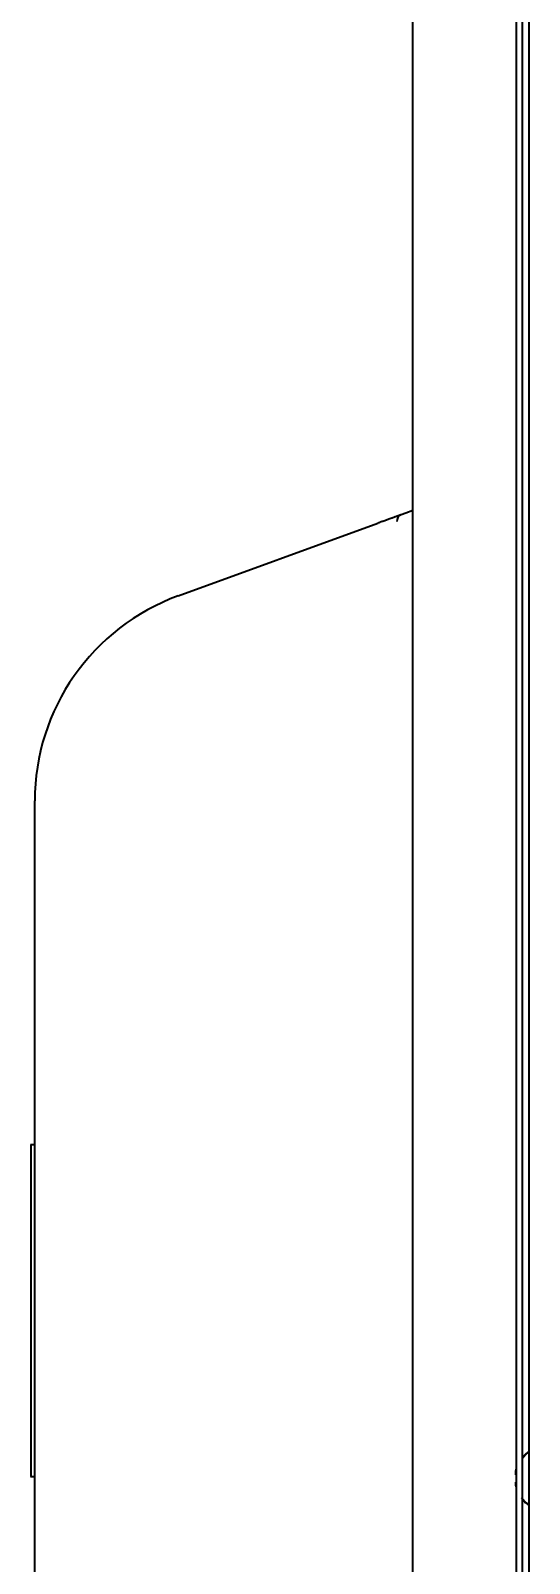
# Model space of a CAD drawing. Extents: x 6327 to 10269, y -393 to 3204.
# Drawn here: x 9425.5 to 9494.1, y 1481.5 to 1692.2 of the extents above; entities that cross this region are included whole.
import ezdxf

# ---------------------------------------------------------------- set-up
doc = ezdxf.new("R2010")
doc.units = 0
doc.header["$LTSCALE"] = 5
doc.layers.add('1', color=7, linetype='CONTINUOUS', true_color=0xffffff)

msp = doc.modelspace()

# ---------------------------------------------------------------- linework, layer by layer
at = {"layer": '1', "color": 7, "linetype": 'Continuous', "lineweight": 35}
for p, q in [((9478.07, 1395.53), (9478.07, 2074.9)), ((9494.07, 1374.13), (9494.07, 2071.19)), ((9492.27, 2066.23), (9492.27, 1396.53)), ((9493.07, 2066.23), (9493.07, 1396.53)), ((9445.81, 1614.48), (9473.22, 1624.46)), ((9477.07, 1625.86), (9476.44, 1625.63)), ((9478.07, 1626.23), (9477.07, 1625.86)), ((9426.07, 1416.97), (9426.07, 1586.29)), ((9426.07, 1539.01), (9425.51, 1539.01)), ((9425.57, 1524.17), (9425.51, 1524.17)), ((9425.51, 1508.28), (9425.57, 1508.28)), ((9425.51, 1493.44), (9426.07, 1493.44)), ((9492.18, 1493.68), (9492.26, 1493.68)), ((9492.27, 1492.68), (9492.18, 1492.68))]:
    msp.add_line(p, q, dxfattribs=at)
for centre, radius, start, end in [((9456.07, 1586.29), 30, 110, 180), ((9496.79, 1492.98), 4.8, 124.5182, 140.8049), ((9496.89, 1492.98), 4.8, 125.9802, 142.7337), ((9496.89, 1493.37), 4.8, 216.1717, 234.0199), ((9496.79, 1493.37), 4.8, 219.1952, 235.4818)]:
    msp.add_arc(centre, radius, start, end, dxfattribs=at)
msp.add_ellipse((9476.78, 1624.69), major_axis=(0.342, -0.94), ratio=0.912052, start_param=3.141595, end_param=4.391867, dxfattribs=at)
for points, knots in [([(9476.44, 1625.63), (9476.42, 1625.63), (9476.41, 1625.62), (9476.37, 1625.61), (9476.31, 1625.58), (9476.24, 1625.56), (9476.11, 1625.51), (9476, 1625.47), (9475.86, 1625.42), (9475.83, 1625.41), (9475.77, 1625.39), (9475.74, 1625.38), (9475.65, 1625.34), (9475.59, 1625.32), (9475.39, 1625.25), (9475.25, 1625.2), (9475.07, 1625.13), (9475.04, 1625.12), (9474.96, 1625.09), (9474.93, 1625.08), (9474.81, 1625.04), (9474.74, 1625.01), (9474.51, 1624.93), (9474.35, 1624.87), (9474.11, 1624.78), (9474.03, 1624.75), (9473.87, 1624.7), (9473.79, 1624.67), (9473.63, 1624.61), (9473.54, 1624.58), (9473.42, 1624.53), (9473.38, 1624.52), (9473.32, 1624.5), (9473.3, 1624.49), (9473.27, 1624.48), (9473.26, 1624.47), (9473.24, 1624.47), (9473.24, 1624.47), (9473.23, 1624.46), (9473.23, 1624.46), (9473.23, 1624.46), (9473.23, 1624.46), (9473.23, 1624.46), (9473.23, 1624.46), (9473.22, 1624.46), (9473.22, 1624.46), (9473.22, 1624.46), (9473.22, 1624.46)], [0, 0, 0, 0, 0.03125, 0.03125, 0.0625, 0.125, 0.125, 0.25, 0.25, 0.28125, 0.28125, 0.3125, 0.3125, 0.375, 0.375, 0.5, 0.5, 0.53125, 0.53125, 0.5625, 0.5625, 0.625, 0.625, 0.75, 0.75, 0.8125, 0.8125, 0.875, 0.875, 0.9375, 0.9375, 0.96875, 0.96875, 0.984375, 0.984375, 0.992188, 0.992188, 0.996094, 0.996094, 0.99707, 0.99707, 0.997314, 0.997314, 0.997559, 0.997559, 0.998047, 1, 1, 1, 1]), ([(9425.57, 1516.23), (9425.57, 1517.08), (9425.57, 1518.9), (9425.57, 1522.86), (9425.57, 1527.81), (9425.57, 1532.64), (9425.57, 1536.42), (9425.57, 1538.56), (9425.57, 1539.01), (9425.57, 1539.01)], [0, 0, 0, 0, 0.039868, 0.08468, 0.199141, 0.358834, 0.563212, 0.796172, 1, 1, 1, 1]), ([(9425.57, 1493.44), (9425.57, 1493.44), (9425.57, 1493.89), (9425.57, 1496.03), (9425.57, 1499.81), (9425.57, 1504.64), (9425.57, 1509.6), (9425.57, 1513.55), (9425.57, 1515.37), (9425.57, 1516.23)], [0, 0, 0, 0, 0.203828, 0.436788, 0.641166, 0.800859, 0.91532, 0.960132, 1, 1, 1, 1]), ([(9492.18, 1492.18), (9492.19, 1492.12), (9492.22, 1492.03), (9492.25, 1491.93), (9492.26, 1491.89)], [0, 0, 0, 0, 0.570615, 1, 1, 1, 1])]:
    msp.add_open_spline(points, degree=3, knots=knots, dxfattribs=at)
for points in [[(9492.18, 1494.18), (9492.17, 1494.15), (9492.17, 1494.1), (9492.16, 1494.03), (9492.16, 1493.96), (9492.16, 1493.89), (9492.16, 1493.82), (9492.17, 1493.75), (9492.17, 1493.7), (9492.18, 1493.68)], [(9492.27, 1494.5), (9492.24, 1494.39), (9492.2, 1494.29), (9492.18, 1494.18)], [(9492.18, 1492.68), (9492.17, 1492.65), (9492.17, 1492.6), (9492.16, 1492.53), (9492.16, 1492.45), (9492.16, 1492.38), (9492.16, 1492.31), (9492.17, 1492.25), (9492.17, 1492.2), (9492.18, 1492.18)]]:
    msp.add_open_spline(points, degree=3, dxfattribs=at)

doc.saveas('drawing.dxf')
